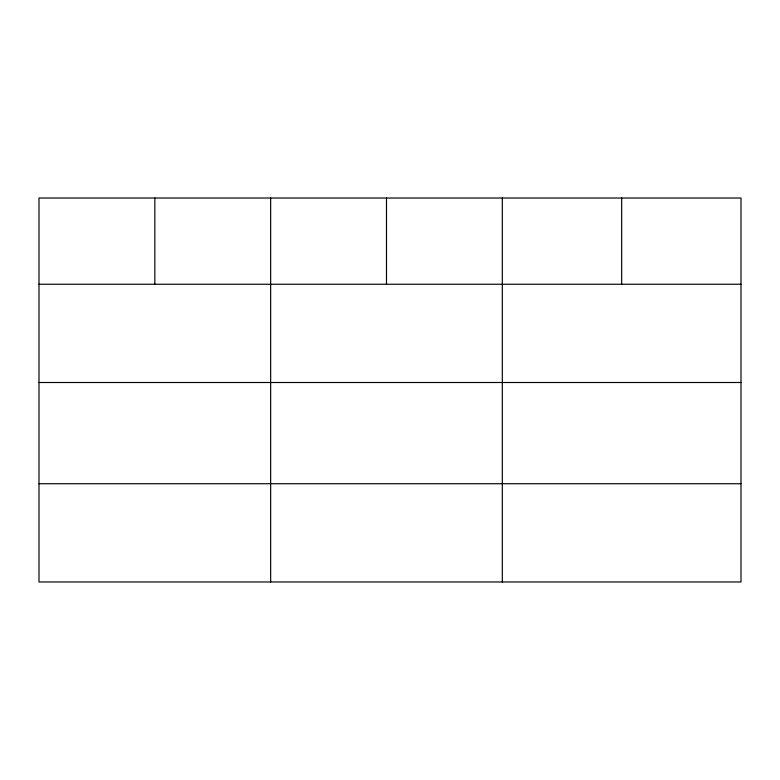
<?xml version="1.0" encoding="UTF-8"?>
<svg xmlns="http://www.w3.org/2000/svg" width="780" height="780" viewBox="0 0 780 780"><rect width="100%" height="100%" fill="white"/><g stroke="black" fill="none" stroke-linecap="round" stroke-linejoin="round"><path stroke-width="1.17" d="M741 382.502L741 198.022L39 198.022L39 581.977L741 581.977L741 382.502L39 382.502M39 284.242L741 284.242M39 483.727L741 483.727M621.66 198.022L621.66 284.242M502.32 198.022L502.32 581.977M386.49 198.022L386.49 284.242M270.66 198.022L270.66 581.977M154.83 198.022L154.83 284.242"/></g></svg>
